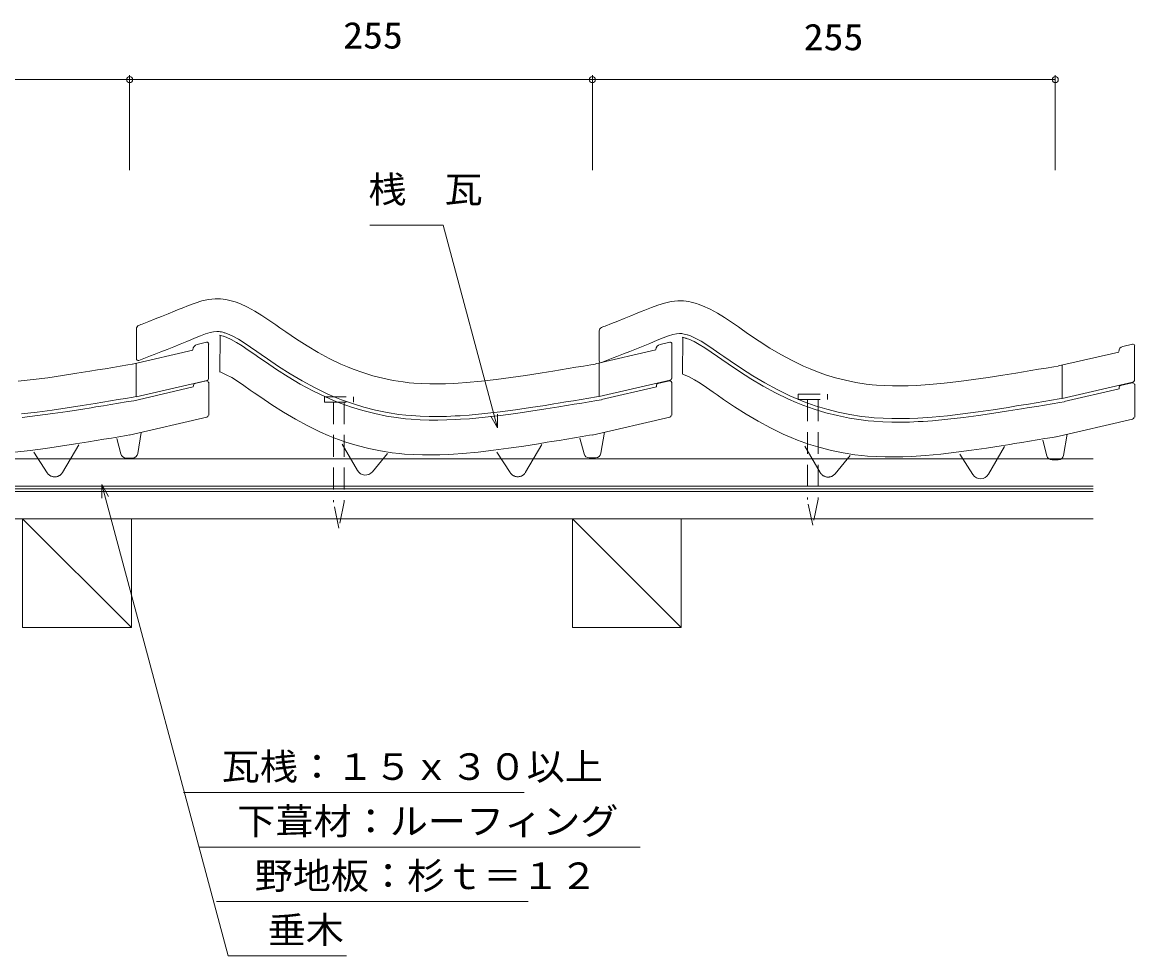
# Model space of a CAD drawing. Units: millimetres, scale not verified. Extents: x -560 to 550, y -249 to 268.
# Drawn here: x -63 to 550, y -249 to 265 of the extents above; entities that cross this region are included whole.
import ezdxf
from ezdxf.enums import TextEntityAlignment as Align

# ---------------------------------------------------------------- set-up
doc = ezdxf.new("R2010")
doc.units = ezdxf.units.MM
doc.header["$LTSCALE"] = 10
doc.linetypes.add('DASHED1', pattern=[1.8, 1.2, -0.6])
doc.linetypes.add('DASHED3', pattern=[4, 3, -1])
doc.layers.add('0-0_LAYER001', color=4, linetype='Continuous', lineweight=18)
doc.layers.add('0-1_LAYER004', color=7, linetype='Continuous', lineweight=18)
doc.styles.add('ＭＳ ゴシック', font='')
doc.styles.get('ＭＳ ゴシック').set_extended_font_data('MS Gothic')

msp = doc.modelspace()

# ---------------------------------------------------------------- linework, layer by layer
at = {"layer": '0-0_LAYER001', "color": 2}
for p, q in [((-259.14, 233.8), (-4.14, 233.8)), ((-4.14, 236.3), (-4.14, 183.8)), ((-4.14, 233.8), (250.86, 233.8)), ((250.86, 236.3), (250.86, 183.8)), ((250.86, 233.8), (505.86, 233.8)), ((505.86, 236.3), (505.86, 183.8)), ((526.76, 24.68), (-379.14, 24.68)), ((526.76, 9.68), (-325.39, 9.68)), ((526.76, 6.68), (-319.14, 6.68)), ((-19.45, 10.47), (50.15, -249.3)), ((526.76, -8.32), (-319.14, -8.32)), ((-63.14, -8.32), (-3.14, -68.32)), ((239.86, -8.32), (299.86, -68.32)), ((25.64, -159.24), (213.31, -159.24)), ((34.26, -189.34), (277.1, -189.34)), ((43.81, -219.43), (215.48, -219.43)), ((50.15, -249.3), (115.36, -249.3))]:
    msp.add_line(p, q, dxfattribs=at)
at = {"layer": '0-0_LAYER001'}
for p, q in [((0.92, 98.23), (2.04, 98.68)), ((-0.34, 96.38), (-0.34, 79.84)), ((45.38, 92.81), (45.42, 92.8)), ((45.42, 92.8), (46, 92.68)), ((45.74, 92.71), (45.57, 72.54)), ((46, 92.68), (46.66, 92.52)), ((46.66, 92.52), (47.45, 92.29)), ((47.45, 92.29), (47.63, 92.24)), ((47.63, 92.24), (49.09, 91.7)), ((254.63, 95.25), (254.63, 78.72)), ((255.89, 97.11), (257.02, 97.56)), ((38.29, 88.92), (33.04, 87.71)), ((39.43, 88), (39.43, 68.92)), ((49.09, 91.7), (51.92, 90.43)), ((51.92, 90.43), (54.79, 88.88)), ((54.79, 88.88), (57.9, 86.95)), ((57.9, 86.95), (61.27, 84.69)), ((293.45, 89.01), (288.21, 87.8)), ((294.59, 88.08), (294.59, 69)), ((300.35, 91.68), (300.39, 91.68)), ((300.39, 91.68), (300.97, 91.56)), ((300.72, 91.59), (300.54, 71.41)), ((300.97, 91.56), (301.63, 91.4)), ((301.63, 91.4), (302.42, 91.17)), ((302.42, 91.17), (302.6, 91.11)), ((302.6, 91.11), (304.06, 90.58)), ((304.06, 90.58), (306.89, 89.31)), ((306.89, 89.31), (309.76, 87.75)), ((309.76, 87.75), (312.88, 85.83)), ((312.88, 85.83), (316.25, 83.56)), ((548.42, 87.88), (543.18, 86.67)), ((549.57, 86.96), (549.57, 67.88)), ((-2.53, 76.92), (30.72, 84.62)), ((0.96, 78.9), (7.35, 81.42)), ((61.27, 84.69), (64.9, 82.15)), ((64.9, 82.15), (67.13, 80.57)), ((67.13, 80.57), (70.67, 78.11)), ((252.63, 77), (285.88, 84.71)), ((255.93, 77.77), (262.32, 80.3)), ((316.25, 83.56), (319.87, 81.02)), ((319.87, 81.02), (322.1, 79.45)), ((507.61, 75.88), (540.86, 83.58)), ((-0.51, 77.39), (-0.51, 58.91)), ((70.67, 78.11), (76.85, 73.95)), ((76.85, 73.95), (83.26, 69.87)), ((254.66, 77.47), (254.66, 59)), ((322.1, 79.45), (325.64, 76.98)), ((325.64, 76.98), (331.83, 72.82)), ((509.63, 76.35), (509.63, 57.87)), ((38.57, 67.96), (-0.51, 58.91)), ((31.76, 66.16), (38.1, 67.63)), ((45.41, 72.67), (46.16, 72.4)), ((46.16, 72.4), (49.13, 71.07)), ((49.13, 71.07), (52.11, 69.45)), ((52.11, 69.45), (55.3, 67.47)), ((55.3, 67.47), (58.72, 65.18)), ((83.26, 69.87), (89.9, 65.93)), ((293.73, 68.05), (254.66, 59)), ((286.93, 66.24), (293.26, 67.72)), ((300.38, 71.55), (301.13, 71.27)), ((301.13, 71.27), (304.1, 69.94)), ((304.1, 69.94), (307.08, 68.32)), ((307.08, 68.32), (310.28, 66.35)), ((331.83, 72.82), (338.24, 68.74)), ((338.24, 68.74), (344.88, 64.81)), ((0.67, 57.25), (30.98, 64.35)), ((30.99, 65.19), (30.98, 64.35)), ((39.54, 66.93), (39.54, 48.76)), ((58.72, 65.18), (62.36, 62.62)), ((62.36, 62.62), (64.59, 61.05)), ((89.9, 65.93), (96.79, 62.2)), ((96.79, 62.2), (103.86, 58.79)), ((255.83, 57.34), (286.15, 64.43)), ((286.15, 65.28), (286.15, 64.43)), ((294.7, 67.02), (294.7, 48.84)), ((310.28, 66.35), (313.7, 64.05)), ((313.7, 64.05), (317.34, 61.5)), ((317.34, 61.5), (319.57, 59.93)), ((344.88, 64.81), (351.77, 61.08)), ((548.71, 66.92), (509.63, 57.87)), ((510.81, 56.21), (541.12, 63.31)), ((541.13, 64.15), (541.12, 63.31)), ((541.9, 65.12), (548.24, 66.59)), ((549.68, 65.89), (549.68, 47.72)), ((-14.38, 54.66), (-10.18, 55.36)), ((-10.18, 55.36), (-5.99, 56.05)), ((-5.99, 56.05), (-1.8, 56.75)), ((-1.8, 56.75), (0.63, 57.15)), ((64.59, 61.05), (68.12, 58.6)), ((68.12, 58.6), (74.27, 54.46)), ((103.86, 58.79), (108.23, 56.89)), ((108.23, 56.89), (111.91, 55.42)), ((111.91, 55.42), (118.08, 53.22)), ((240.78, 54.75), (244.98, 55.44)), ((244.98, 55.44), (249.17, 56.14)), ((249.17, 56.14), (253.36, 56.83)), ((253.36, 56.83), (255.79, 57.24)), ((319.57, 59.93), (323.09, 57.47)), ((323.09, 57.47), (329.24, 53.34)), ((351.77, 61.08), (358.84, 57.66)), ((358.84, 57.66), (363.2, 55.77)), ((363.2, 55.77), (366.89, 54.3)), ((504.15, 55.01), (508.34, 55.71)), ((508.34, 55.71), (510.76, 56.11)), ((-54.9, 48.5), (-46.49, 49.62)), ((-46.49, 49.62), (-38.18, 50.84)), ((-38.18, 50.84), (-29.98, 52.12)), ((-29.98, 52.12), (-25.25, 52.88)), ((-25.25, 52.88), (-22.79, 53.28)), ((-22.79, 53.28), (-18.59, 53.97)), ((-18.59, 53.97), (-14.38, 54.66)), ((74.27, 54.46), (80.63, 50.41)), ((80.63, 50.41), (87.2, 46.51)), ((118.08, 53.22), (124.44, 51.27)), ((124.44, 51.27), (130.91, 49.61)), ((130.91, 49.61), (137.45, 48.26)), ((200.26, 48.59), (208.67, 49.7)), ((208.67, 49.7), (216.98, 50.92)), ((216.98, 50.92), (225.18, 52.21)), ((225.18, 52.21), (229.92, 52.97)), ((229.92, 52.97), (232.37, 53.37)), ((232.37, 53.37), (236.58, 54.06)), ((236.58, 54.06), (240.78, 54.75)), ((329.24, 53.34), (335.6, 49.28)), ((335.6, 49.28), (342.18, 45.39)), ((366.89, 54.3), (373.05, 52.09)), ((373.05, 52.09), (379.42, 50.14)), ((379.42, 50.14), (385.88, 48.49)), ((463.65, 48.58), (471.95, 49.8)), ((471.95, 49.8), (480.16, 51.08)), ((480.16, 51.08), (484.89, 51.85)), ((484.89, 51.85), (487.34, 52.24)), ((487.34, 52.24), (491.55, 52.93)), ((491.55, 52.93), (495.76, 53.62)), ((495.76, 53.62), (499.95, 54.32)), ((499.95, 54.32), (504.15, 55.01)), ((-63.41, 47.53), (-54.9, 48.5)), ((38.39, 47.62), (-4.43, 37.69)), ((87.2, 46.51), (94.02, 42.82)), ((137.45, 48.26), (143.97, 47.24)), ((143.97, 47.24), (147.9, 46.77)), ((147.9, 46.77), (150.95, 46.49)), ((150.95, 46.49), (155.91, 46.18)), ((155.91, 46.18), (160.88, 46.02)), ((160.88, 46.02), (165.78, 46)), ((165.78, 46), (170.61, 46.11)), ((170.61, 46.11), (175.33, 46.31)), ((175.33, 46.31), (178.13, 46.47)), ((178.13, 46.47), (183.19, 46.83)), ((183.19, 46.83), (191.75, 47.62)), ((191.75, 47.62), (200.26, 48.59)), ((293.56, 47.7), (250.74, 37.78)), ((342.18, 45.39), (349, 41.7)), ((385.88, 48.49), (392.43, 47.13)), ((392.43, 47.13), (398.94, 46.11)), ((398.94, 46.11), (402.87, 45.65)), ((402.87, 45.65), (405.92, 45.37)), ((405.92, 45.37), (410.88, 45.05)), ((410.88, 45.05), (415.85, 44.89)), ((415.85, 44.89), (420.75, 44.88)), ((420.75, 44.88), (425.58, 44.98)), ((425.58, 44.98), (430.3, 45.19)), ((430.3, 45.19), (433.11, 45.35)), ((433.11, 45.35), (438.17, 45.71)), ((438.17, 45.71), (446.73, 46.49)), ((446.73, 46.49), (455.24, 47.46)), ((455.24, 47.46), (463.65, 48.58)), ((548.53, 46.58), (505.71, 36.66)), ((-14.19, 36.17), (-10, 36.86)), ((-10, 36.86), (-5.81, 37.56)), ((-5.81, 37.56), (-4.2, 37.83)), ((0.36, 27.65), (2.3, 39.25)), ((94.02, 42.82), (101.01, 39.45)), ((101.01, 39.45), (105.31, 37.58)), ((105.31, 37.58), (108.94, 36.13)), ((240.97, 36.26), (245.16, 36.95)), ((245.16, 36.95), (249.35, 37.65)), ((249.35, 37.65), (250.97, 37.92)), ((255.52, 27.73), (257.46, 39.34)), ((349, 41.7), (355.99, 38.32)), ((355.99, 38.32), (360.29, 36.46)), ((504.33, 36.52), (505.94, 36.79)), ((510.5, 26.61), (512.43, 38.21)), ((-50.45, 30.44), (-42.16, 31.66)), ((-42.16, 31.66), (-33.97, 32.94)), ((-41.08, 17.19), (-32.14, 32.44)), ((-33.97, 32.94), (-29.25, 33.7)), ((-29.25, 33.7), (-26.8, 34.1)), ((-26.8, 34.1), (-22.59, 34.78)), ((-22.59, 34.78), (-18.39, 35.47)), ((-18.39, 35.47), (-14.19, 36.17)), ((-8.92, 27.38), (-11.16, 35.95)), ((108.94, 36.13), (115.03, 33.96)), ((121.46, 18.21), (112.92, 32.74)), ((115.03, 33.96), (121.3, 32.03)), ((121.3, 32.03), (127.68, 30.4)), ((204.71, 30.53), (213, 31.74)), ((213, 31.74), (221.19, 33.02)), ((214.08, 17.28), (223.02, 32.52)), ((221.19, 33.02), (225.92, 33.79)), ((225.92, 33.79), (228.37, 34.18)), ((228.37, 34.18), (232.57, 34.87)), ((232.57, 34.87), (236.77, 35.56)), ((236.77, 35.56), (240.97, 36.26)), ((246.24, 27.47), (244, 36.04)), ((360.29, 36.46), (363.91, 35.01)), ((363.91, 35.01), (370, 32.83)), ((376.43, 17.08), (367.9, 31.62)), ((370, 32.83), (376.28, 30.91)), ((376.28, 30.91), (382.65, 29.27)), ((467.97, 30.62), (476.16, 31.9)), ((469.05, 16.15), (477.99, 31.4)), ((476.16, 31.9), (480.89, 32.66)), ((480.89, 32.66), (483.34, 33.06)), ((483.34, 33.06), (487.54, 33.74)), ((487.54, 33.74), (491.75, 34.44)), ((491.75, 34.44), (495.94, 35.13)), ((495.94, 35.13), (500.14, 35.83)), ((501.22, 26.34), (498.97, 34.92)), ((500.14, 35.83), (504.33, 36.52)), ((-67.3, 28.36), (-58.83, 29.33)), ((-58.83, 29.33), (-50.45, 30.44)), ((-49.59, 17), (-56.92, 28.31)), ((-2.6, 25.14), (-6.02, 25.14)), ((127.68, 30.4), (134.13, 29.07)), ((129.63, 17.56), (137.93, 27.62)), ((134.13, 29.07), (140.56, 28.06)), ((140.56, 28.06), (144.42, 27.6)), ((144.42, 27.6), (147.42, 27.33)), ((147.42, 27.33), (152.32, 27.01)), ((152.32, 27.01), (157.23, 26.86)), ((157.23, 26.86), (162.08, 26.84)), ((162.08, 26.84), (166.86, 26.95)), ((166.86, 26.95), (171.55, 27.15)), ((171.55, 27.15), (174.32, 27.31)), ((174.32, 27.31), (179.35, 27.66)), ((179.35, 27.66), (187.86, 28.44)), ((187.86, 28.44), (196.34, 29.41)), ((196.34, 29.41), (204.71, 30.53)), ((205.57, 17.09), (198.25, 28.39)), ((252.56, 25.23), (249.15, 25.23)), ((382.65, 29.27), (389.1, 27.94)), ((384.6, 16.43), (392.91, 26.5)), ((389.1, 27.94), (395.53, 26.93)), ((395.53, 26.93), (399.4, 26.48)), ((399.4, 26.48), (402.4, 26.2)), ((402.4, 26.2), (407.29, 25.89)), ((407.29, 25.89), (412.2, 25.73)), ((412.2, 25.73), (417.05, 25.72)), ((417.05, 25.72), (421.83, 25.82)), ((421.83, 25.82), (426.52, 26.02)), ((426.52, 26.02), (429.3, 26.18)), ((429.3, 26.18), (434.32, 26.54)), ((434.32, 26.54), (442.84, 27.32)), ((442.84, 27.32), (451.31, 28.29)), ((451.31, 28.29), (459.69, 29.4)), ((460.55, 15.96), (453.22, 27.27)), ((459.69, 29.4), (467.97, 30.62)), ((507.54, 24.1), (504.12, 24.1))]:
    msp.add_line(p, q, dxfattribs=at)
at = {"layer": '0-0_LAYER001', "color": 2, "linetype": 'DASHED1'}
for p, q in [((108.18, 55.86), (108.18, 0.71)), ((114.18, 55.86), (114.18, 0.96)), ((369.31, 57.43), (369.31, 2.28)), ((375.31, 57.43), (375.31, 2.54)), ((111.13, -13.55), (108.18, 0.71)), ((114.18, 0.96), (111.13, -13.55)), ((372.26, -11.97), (369.31, 2.28)), ((375.31, 2.54), (372.26, -11.97))]:
    msp.add_line(p, q, dxfattribs=at)
at = {"layer": '0-0_LAYER001', "color": 2, "linetype": 'DASHED3'}
msp.add_line((526.76, 8.18), (-319.14, 8.18), dxfattribs=at)
at = {"layer": '0-0_LAYER001'}
for points in [[(2.04, 98.68), (2.85, 99), (6.38, 100.39), (9.92, 101.79), (13.47, 103.2), (17.03, 104.64), (20.62, 106.1), (22.71, 106.96), (24.78, 107.82), (28.37, 109.27), (31.98, 110.6), (35.62, 111.72), (39.29, 112.53), (42.99, 112.92), (45.15, 112.92), (46, 112.87), (47.47, 112.72), (48.93, 112.5), (50.39, 112.2), (51.84, 111.84), (53.27, 111.43), (54.09, 111.16), (56.61, 110.25), (60.79, 108.38), (64.83, 106.19), (68.75, 103.76), (72.59, 101.18), (76.4, 98.51), (78.6, 96.96), (81.96, 94.62), (87.81, 90.68), (93.74, 86.91), (99.76, 83.34), (105.91, 80.01), (112.19, 76.97), (115.91, 75.36), (118.99, 74.13), (124.38, 72.21), (129.86, 70.53), (135.41, 69.1)], [(257.02, 97.56), (257.83, 97.87), (261.36, 99.26), (264.89, 100.66), (268.44, 102.07), (272.01, 103.51), (275.59, 104.97), (277.69, 105.84), (279.75, 106.69), (283.34, 108.14), (286.95, 109.48), (290.6, 110.6), (294.27, 111.4), (297.97, 111.79), (300.13, 111.8), (300.98, 111.75), (302.44, 111.6), (303.91, 111.37), (305.37, 111.07), (306.81, 110.72), (308.25, 110.3), (309.07, 110.04), (311.58, 109.13), (315.77, 107.25), (319.8, 105.06), (323.72, 102.64), (327.57, 100.05), (331.37, 97.38), (333.57, 95.83), (336.94, 93.49), (342.79, 89.56), (348.71, 85.78), (354.74, 82.21), (360.88, 78.89), (367.17, 75.85), (370.89, 74.24), (373.97, 73.01), (379.35, 71.08), (384.83, 69.4), (390.39, 67.98)], [(7.39, 81.44), (9.44, 82.25), (12.99, 83.64), (16.56, 85.06), (20.16, 86.49), (23.79, 87.95), (27.45, 89.44), (29.59, 90.33), (31.61, 91.16), (34.86, 92.48), (37.74, 93.54), (40.2, 94.3), (42.18, 94.73), (43.96, 94.92), (44.64, 94.92), (44.56, 94.93), (45.18, 94.86), (45.77, 94.77), (46.44, 94.64), (47.18, 94.45), (48.03, 94.21), (48.27, 94.13), (49.84, 93.56), (52.81, 92.23), (55.79, 90.61), (58.99, 88.63), (62.4, 86.34), (66.05, 83.78), (68.28, 82.21), (71.8, 79.76), (77.95, 75.62), (84.31, 71.57), (90.89, 67.67), (97.71, 63.98), (104.7, 60.61), (109, 58.74), (112.62, 57.29), (118.71, 55.12), (124.99, 53.19), (131.36, 51.56)], [(262.36, 80.32), (264.41, 81.12), (267.96, 82.52), (271.53, 83.93), (275.13, 85.36), (278.77, 86.83), (282.42, 88.32), (284.57, 89.2), (286.58, 90.04), (289.83, 91.35), (292.71, 92.42), (295.17, 93.17), (297.16, 93.61), (298.93, 93.8), (299.61, 93.8), (299.54, 93.8), (300.15, 93.74), (300.74, 93.65), (301.41, 93.51), (302.15, 93.33), (303, 93.08), (303.25, 93), (304.82, 92.43), (307.78, 91.1), (310.77, 89.48), (313.96, 87.51), (317.38, 85.21), (321.02, 82.66), (323.25, 81.09), (326.77, 78.64), (332.92, 74.5), (339.29, 70.44), (345.86, 66.55), (352.68, 62.86), (359.67, 59.48), (363.97, 57.62), (367.6, 56.17), (373.68, 53.99), (379.96, 52.07), (386.33, 50.44)], [(-65.46, 67.42), (-57.35, 68.35), (-49.26, 69.43), (-41.18, 70.61), (-33.11, 71.87), (-28.44, 72.63), (-26.01, 73.02), (-21.82, 73.71), (-17.64, 74.4), (-13.45, 75.09), (-9.27, 75.78), (-5.08, 76.48), (-2.65, 76.88)], [(135.41, 69.1), (141.03, 67.94), (146.69, 67.05), (149.98, 66.67), (152.51, 66.43), (156.86, 66.16), (161.23, 66.02), (165.59, 66), (169.96, 66.1), (174.32, 66.29), (176.85, 66.43), (181.58, 66.77), (189.7, 67.51), (197.81, 68.44), (205.9, 69.51), (213.98, 70.7), (222.05, 71.96), (226.72, 72.71), (229.15, 73.11), (233.34, 73.79), (237.53, 74.48), (241.71, 75.17), (245.9, 75.87), (250.08, 76.56), (252.51, 76.97)], [(390.39, 67.98), (396, 66.82), (401.66, 65.93), (404.96, 65.54), (407.48, 65.31), (411.84, 65.03), (416.2, 64.89), (420.57, 64.88), (424.93, 64.97), (429.3, 65.16), (431.82, 65.31), (436.55, 65.64), (444.68, 66.39), (452.79, 67.31), (460.88, 68.39), (468.96, 69.57), (477.02, 70.84), (481.7, 71.59), (484.13, 71.98), (488.31, 72.67), (492.5, 73.36), (496.69, 74.05), (500.87, 74.74), (505.06, 75.44), (507.48, 75.84)], [(-63.62, 49.52), (-55.14, 50.49), (-46.77, 51.6), (-38.48, 52.82), (-30.29, 54.1), (-25.56, 54.86), (-23.11, 55.26), (-18.91, 55.94), (-14.71, 56.64), (-10.51, 57.33), (-6.32, 58.02), (-2.13, 58.72), (-0.51, 58.99)], [(131.36, 51.56), (137.81, 50.23), (144.24, 49.22), (148.11, 48.76), (151.1, 48.49), (156, 48.17), (160.91, 48.02), (165.76, 48), (170.54, 48.11), (175.23, 48.31), (178, 48.47), (183.03, 48.82), (191.55, 49.6), (200.02, 50.57), (208.4, 51.69), (216.68, 52.9), (224.87, 54.18), (229.6, 54.95), (232.05, 55.34), (236.25, 56.03), (240.46, 56.72), (244.65, 57.42), (248.85, 58.11), (253.03, 58.81), (254.65, 59.08)], [(386.33, 50.44), (392.79, 49.1), (399.21, 48.09), (403.08, 47.64), (406.08, 47.36), (410.98, 47.05), (415.89, 46.89), (420.73, 46.88), (425.52, 46.98), (430.2, 47.18), (432.98, 47.34), (438.01, 47.7), (446.52, 48.48), (454.99, 49.45), (463.37, 50.56), (471.65, 51.78), (479.85, 53.06), (484.57, 53.82), (487.02, 54.22), (491.23, 54.91), (495.43, 55.6), (499.63, 56.29), (503.82, 56.99), (508.01, 57.68), (509.62, 57.95)]]:
    msp.add_lwpolyline(points, dxfattribs=at)
at = {"layer": '0-0_LAYER001', "color": 2, "linetype": 'DASHED1'}
for points in [[(103.18, 58.86), (119.18, 58.86), (119.18, 55.86)], [(103.18, 58.86), (103.18, 55.86), (119.18, 55.86)], [(364.31, 60.43), (380.31, 60.43), (380.31, 57.43)], [(364.31, 60.43), (364.31, 57.43), (380.31, 57.43)]]:
    msp.add_lwpolyline(points, dxfattribs=at)
at = {"layer": '0-0_LAYER001', "color": 2}
msp.add_lwpolyline([(-19.45, 2.97), (-19.45, 10.47), (-15.7, 3.98)], dxfattribs=at)
for points in [[(-63.14, -8.32), (-3.14, -8.32), (-3.14, -68.32), (-63.14, -68.32)], [(239.86, -8.32), (299.86, -8.32), (299.86, -68.32), (239.86, -68.32)]]:
    msp.add_lwpolyline(points, close=True, dxfattribs=at)
for centre in [(-4.14, 233.8), (-4.14, 233.8), (250.86, 233.8), (250.86, 233.8), (505.86, 233.8)]:
    msp.add_circle(centre, 1.7, dxfattribs=at)
at = {"layer": '0-0_LAYER001'}
for centre, radius, start, end in [((1.66, 96.38), 2, 111.74902, 180), ((256.63, 95.25), 2, 111.74902, 180), ((33.72, 84.79), 3, 103.0288, 179.5), ((38.51, 87.95), 1, 359.5, 103.0288), ((288.88, 84.87), 3, 103.0288, 179.5), ((293.67, 88.03), 1, 359.5, 103.0288), ((543.86, 83.75), 3, 103.0288, 179.5), ((548.65, 86.91), 1, 359.5, 103.0288), ((0.59, 79.83), 1, 179.5, 291.53166), ((255.57, 78.7), 1, 179.5, 291.53166), ((38.32, 66.65), 1, 359.5, 103.08296), ((38.34, 68.94), 1, 283.04497, 359.5), ((293.49, 66.74), 1, 359.5, 103.08296), ((293.51, 69.02), 1, 283.04497, 359.5), ((548.48, 67.9), 1, 283.04497, 359.5), ((31.99, 65.18), 1, 103.08296, 179.5), ((287.15, 65.27), 1, 103.08296, 179.5), ((542.13, 64.14), 1, 103.08296, 179.5), ((548.46, 65.62), 1, 359.5, 103.08296), ((38.17, 48.59), 1, 283.04497, 359.5), ((293.33, 48.68), 1, 283.04497, 359.5), ((548.3, 47.55), 1, 283.04497, 359.5), ((-6.02, 28.14), 3, 194.67639, 270), ((-2.6, 28.14), 3, 270, 350.53767), ((249.15, 28.23), 3, 194.67639, 270), ((252.56, 28.23), 3, 270, 350.53767), ((504.12, 27.1), 3, 194.67639, 270), ((507.54, 27.1), 3, 270, 350.53767), ((125.77, 20.74), 5, 210.42578, 320.47001), ((464.74, 18.68), 5, 212.93986, 329.61716)]:
    msp.add_arc(centre, radius, start, end, dxfattribs=at)
at = {"layer": '0-0_LAYER001', "linetype": 'DASHED1'}
for centre, start, end in [((-45.4, 19.72), 212.93986, 329.61716), ((209.77, 19.81), 212.93986, 329.61716), ((380.74, 19.61), 210.42578, 320.47001)]:
    msp.add_arc(centre, 5, start, end, dxfattribs=at)
at = {"layer": '0-1_LAYER004'}
for p, q in [((-469.14, 233.8), (505.86, 233.8)), ((-4.14, 236.3), (-4.14, 183.8)), ((250.86, 236.3), (250.86, 183.8)), ((505.86, 236.3), (505.86, 183.8)), ((128.15, 153.51), (168.65, 153.51)), ((198.59, 41.78), (168.65, 153.51)), ((526.76, 24.68), (-379.14, 24.68)), ((526.76, 9.68), (-325.39, 9.68)), ((-319.14, 8.18), (526.76, 8.18)), ((526.76, 6.68), (-319.14, 6.68)), ((-19.45, 10.47), (-19.45, 2.97)), ((-319.14, -8.32), (526.76, -8.32)), ((26.02, -159.24), (213.31, -159.24)), ((34.26, -189.34), (277.1, -189.34)), ((43.81, -219.43), (215.48, -219.43)), ((50.15, -249.3), (115.36, -249.3))]:
    msp.add_line(p, q, dxfattribs=at)
at = {"layer": '0-1_LAYER004', "color": 2}
for points in [[(198.59, 41.78), (168.65, 153.51), (128.15, 153.51)], [(198.59, 49.28), (198.59, 41.78), (194.84, 48.27)]]:
    msp.add_lwpolyline(points, dxfattribs=at)
at = {"layer": '0-1_LAYER004'}
for points in [[(198.59, 49.28), (198.59, 41.78), (194.84, 48.27)], [(-15.7, 3.98), (-19.45, 10.47), (50.15, -249.3)], [(-3.14, -8.32), (-3.14, -68.32), (-63.14, -8.32), (-63.14, -68.32), (-3.14, -68.32)]]:
    msp.add_lwpolyline(points, dxfattribs=at)
msp.add_lwpolyline([(239.86, -8.32), (239.86, -68.32), (299.86, -68.32), (299.86, -8.32), (299.86, -68.32)], close=True, dxfattribs=at)

# ---------------------------------------------------------------- texts
at = {"layer": '0-0_LAYER001', "color": 7, "style": 'ＭＳ ゴシック'}
for s, width, p in [('255', 1.1, (113.55, 246.51)), ('255', 1.1, (367.27, 245.56)), ('\u3000瓦桟：１５ｘ３０以上', 1.05, (25.64, -156.74)), ('\u3000下葺材：ルーフィング', 1.05, (34.26, -186.84)), ('\u3000野地板：杉ｔ＝１２', 1.05, (43.81, -216.93)), ('\u3000垂木', 1.05, (50.98, -246.8))]:
    msp.add_text(s, height=14.66, dxfattribs=dict(at, width=width)).set_placement(p, align=Align.BOTTOM_LEFT)
at = {"layer": '0-1_LAYER004', "style": 'ＭＳ ゴシック', "width": 1.05}
msp.add_text('桟\u3000瓦', height=14.66, dxfattribs=at).set_placement((127.43, 161.49), align=Align.BOTTOM_LEFT)

doc.saveas('drawing.dxf')
